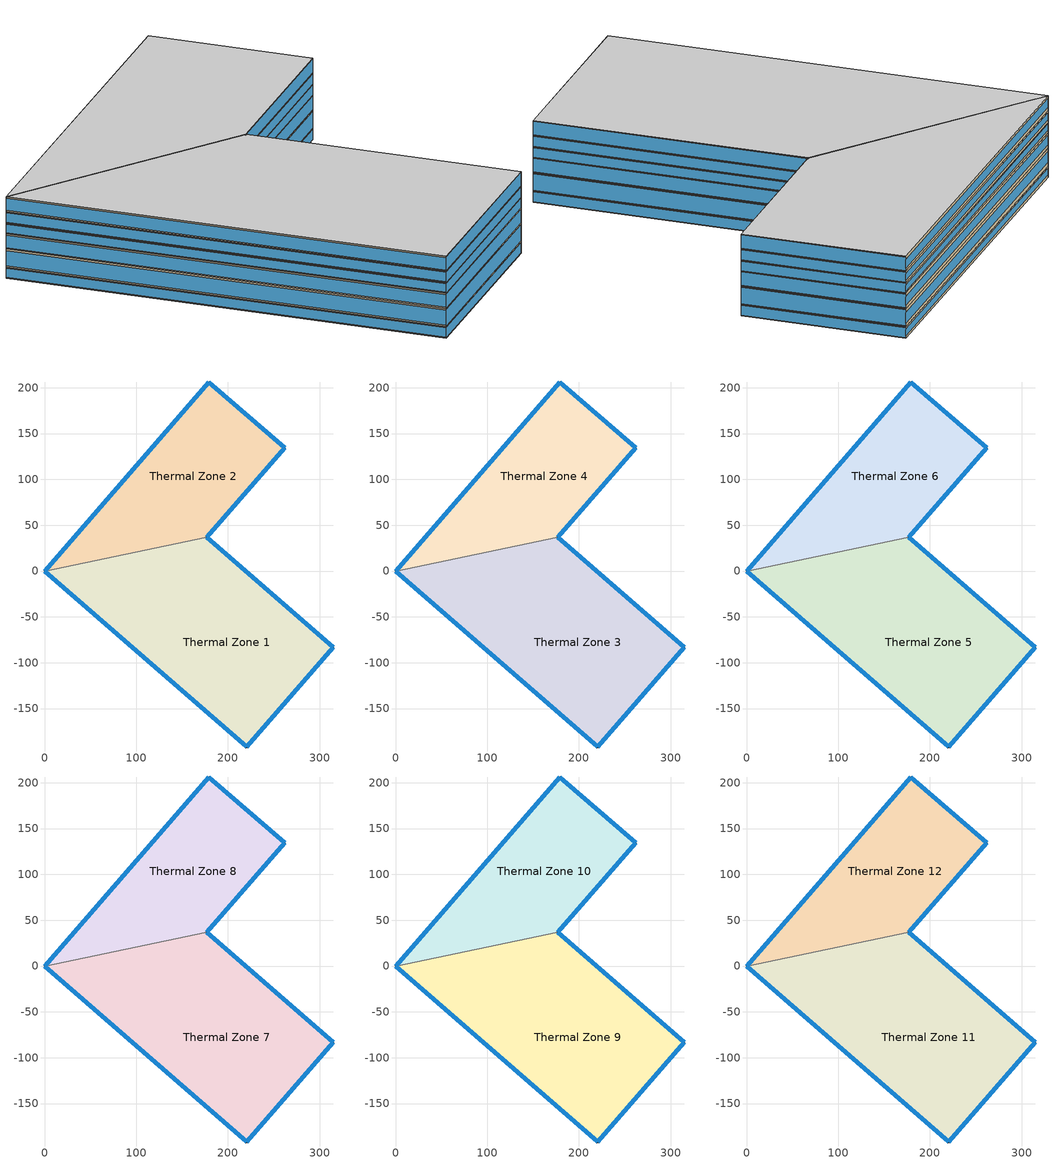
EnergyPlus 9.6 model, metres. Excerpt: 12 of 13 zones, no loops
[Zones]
Thermal Zone 1
 floor ground (ExtSlabCarpet): 0,0 177.04,36.77 315.24,-83.37 220.84,-191.97 z0
 wall outside (Ext Wall): 0,0 220.84,-191.97 315.24,-83.37 177.04,36.77 z0:7.64
 wall to Thermal Zone 2 (Interior Wall): 177.04,36.77 0,0 z0:7.64
 window (Ext Window): 220.84,-191.96 315.24,-83.37 z0.53:7.11; 315.23,-83.36 177.05,36.76 z0.42:7.22; 0.01,-0.01 220.83,-191.96 z0.69:6.95
Thermal Zone 2
 floor ground (ExtSlabCarpet): 261.91,134.4 177.04,36.77 0,0 179.27,206.23 z0
 wall outside (Ext Wall): 177.04,36.77 261.91,134.4 179.27,206.23 0,0 z0:7.64
 window (Ext Window): 177.05,36.78 261.9,134.39 z0.53:7.11; 261.9,134.41 179.28,206.23 z0.42:7.22; 179.27,206.22 0.01,0.01 z1.64:6
Thermal Zone 3
 floor to Thermal Zone 1 (Interior Floor): 0,0 177.04,36.77 315.24,-83.37 220.84,-191.97 z7.64
 wall outside (Ext Wall): 0,0 220.84,-191.97 315.24,-83.37 177.04,36.77 z7.64:20.16
 wall to Thermal Zone 4 (Interior Wall): 177.04,36.77 0,0 z7.64:20.16
 window (Ext Window): 220.84,-191.96 315.24,-83.37 z8.52:19.28; 315.23,-83.36 177.05,36.76 z8.33:19.47; 0.01,-0.01 220.83,-191.96 z8.77:19.03
Thermal Zone 4
 floor to Thermal Zone 2 (Interior Floor): 0,0 179.27,206.23 261.91,134.4 177.04,36.77 z7.64
 wall outside (Ext Wall): 177.04,36.77 261.91,134.4 179.27,206.23 0,0 z7.64:20.16
 window (Ext Window): 177.05,36.78 261.9,134.39 z8.52:19.28; 261.9,134.41 179.28,206.23 z8.33:19.47; 179.27,206.22 0.01,0.01 z10.33:17.47
Thermal Zone 5
 floor to Thermal Zone 3 (Interior Floor): 0,0 177.04,36.77 315.24,-83.37 220.84,-191.97 z20.16
 wall outside (Ext Wall): 0,0 220.84,-191.97 315.24,-83.37 177.04,36.77 z20.16:30.54
 wall to Thermal Zone 6 (Interior Wall): 177.04,36.77 0,0 z20.16:30.54
 window (Ext Window): 220.84,-191.96 315.24,-83.37 z20.89:29.81; 315.23,-83.36 177.05,36.76 z20.73:29.97; 0.01,-0.01 220.83,-191.96 z21.09:29.61
Thermal Zone 6
 floor to Thermal Zone 4 (Interior Floor): 0,0 179.27,206.23 261.91,134.4 177.04,36.77 z20.16
 wall outside (Ext Wall): 177.04,36.77 261.91,134.4 179.27,206.23 0,0 z20.16:30.54
 window (Ext Window): 177.05,36.78 261.9,134.39 z20.89:29.81; 261.9,134.41 179.28,206.23 z20.73:29.97; 179.27,206.22 0.01,0.01 z22.39:28.31
Thermal Zone 7
 floor to Thermal Zone 5 (Interior Floor): 0,0 177.04,36.77 315.24,-83.37 220.84,-191.97 z30.54
 wall outside (Ext Wall): 0,0 220.84,-191.97 315.24,-83.37 177.04,36.77 z30.54:37.73
 wall to Thermal Zone 8 (Interior Wall): 177.04,36.77 0,0 z30.54:37.73
 window (Ext Window): 220.84,-191.96 315.24,-83.37 z31.04:37.23; 315.23,-83.36 177.05,36.76 z30.94:37.33; 0.01,-0.01 220.83,-191.96 z31.19:37.08
Thermal Zone 8
 floor to Thermal Zone 6 (Interior Floor): 0,0 179.27,206.23 261.91,134.4 177.04,36.77 z30.54
 wall outside (Ext Wall): 177.04,36.77 261.91,134.4 179.27,206.23 0,0 z30.54:37.73
 window (Ext Window): 177.05,36.78 261.9,134.39 z31.04:37.23; 261.9,134.41 179.28,206.23 z30.94:37.33; 179.27,206.22 0.01,0.01 z32.09:36.18
Thermal Zone 9
 floor to Thermal Zone 7 (Interior Floor): 0,0 177.04,36.77 315.24,-83.37 220.84,-191.97 z37.73
 wall outside (Ext Wall): 0,0 220.84,-191.97 315.24,-83.37 177.04,36.77 z37.73:45.57
 wall to Thermal Zone 10 (Interior Wall): 177.04,36.77 0,0 z37.73:45.57
 window (Ext Window): 220.84,-191.96 315.24,-83.37 z38.28:45.02; 315.23,-83.36 177.05,36.76 z38.16:45.14; 0.01,-0.01 220.83,-191.96 z38.44:44.86
Thermal Zone 10
 floor to Thermal Zone 8 (Interior Floor): 0,0 179.27,206.23 261.91,134.4 177.04,36.77 z37.73
 wall outside (Ext Wall): 177.04,36.77 261.91,134.4 179.27,206.23 0,0 z37.73:45.57
 window (Ext Window): 177.05,36.78 261.9,134.39 z38.28:45.02; 261.9,134.41 179.28,206.23 z38.16:45.14; 179.27,206.22 0.01,0.01 z39.42:43.88
Thermal Zone 11
 floor to Thermal Zone 9 (Interior Floor): 0,0 177.04,36.77 315.24,-83.37 220.84,-191.97 z45.57
 wall outside (Ext Wall): 0,0 220.84,-191.97 315.24,-83.37 177.04,36.77 z45.57:55.85
 wall to Thermal Zone 12 (Interior Wall): 177.04,36.77 0,0 z45.57:55.85
 window (Ext Window): 220.84,-191.96 315.24,-83.37 z46.29:55.13; 315.23,-83.36 177.05,36.76 z46.14:55.28; 0.01,-0.01 220.83,-191.96 z46.5:54.92
 ceiling to Thermal Zone A (Interior Ceiling): 0,0 220.84,-191.97 315.24,-83.37 177.04,36.77 z55.85
Thermal Zone 12
 floor to Thermal Zone 10 (Interior Floor): 0,0 179.27,206.23 261.91,134.4 177.04,36.77 z45.57
 wall outside (Ext Wall): 177.04,36.77 261.91,134.4 179.27,206.23 0,0 z45.57:55.85
 window (Ext Window): 177.05,36.78 261.9,134.39 z46.29:55.13; 261.9,134.41 179.28,206.23 z46.14:55.28; 179.27,206.22 0.01,0.01 z47.78:53.64
 ceiling to Thermal Zone A (Interior Ceiling): 0,0 177.04,36.77 261.91,134.4 179.27,206.23 z55.85
[Building]
Building 1: North Axis {deg}=-0
[Site:Location]
Washington Dc Dulles IntL Ar: Latitude {deg}=38.98; Longitude {deg}=-77.47; Time Zone {hr}=-5; Elevation {m}=82
[SizingPeriod:DesignDay] Month=7; Day of Month=21; Day Type=SummerDesignDay; Daily Dry-Bulb Temperature Range {deltaC}=14.4; Dry-Bulb Temperature Range Modifier Type=DefaultMultipliers; Barometric Pressure {Pa}=86790; Wind Speed {m/s}=5; Wind Direction {deg}=340; Rain Indicator=No; Snow Indicator=No; Daylight Saving Time Indicator=No; Solar Model Indicator=ASHRAETau; ASHRAE Clear Sky Optical Depth for Beam Irradiance (taub)=0.339; ASHRAE Clear Sky Optical Depth for Diffuse Irradiance (taud)=2.366; Begin Environment Reset Mode=FullResetAtBeginEnvironment
Name | Maximum Dry-Bulb Temperature {C} | Humidity Condition Type | Wetbulb or DewPoint at Maximum Dry-Bulb {C} | Enthalpy at Maximum Dry-Bulb {J/kg}
SALT-LAKE-CITY-IAP Ann Clg .4% Condns DB=>MWB | 36.5 | Wetbulb | 17.1
SALT-LAKE-CITY-IAP Ann Clg .4% Condns DP=>MDB | 22.5 | Dewpoint | 15.6
SALT-LAKE-CITY-IAP Ann Clg .4% Condns Enth=>MDB | 30.8 | Enthalpy |  | 59300
SALT-LAKE-CITY-IAP Ann Clg .4% Condns WB=>MDB | 31.2 | Wetbulb | 19
[Material] Thermal Absorptance=0.9
Name | Roughness | Thickness m | Conductivity W/m-K | Density kg/m3 | Specific Heat J/kg-K | Solar Absorptance | Visible Absorptance
wall concrete | MediumRough | 0.03 | 0.5 | 2243 | 837 | 0.65 | 0.65
Wall Insulation [18] | MediumRough | 0.1693 | 0.049 | 265 | 836.8 | 0.7 | 0.7
F16 Acoustic tile | MediumSmooth | 0.0191 | 0.06 | 368 | 590 | 0.3 | 0.3
M11 100mm lightweight concrete | MediumRough | 0.1016 | 0.53 | 1280 | 840 | 0.5 | 0.5
MAT-CC05 4 HW CONCRETE | Rough | 0.1016 | 1.311 | 2240 | 836.8 | 0.85 | 0.85
G01a 19mm gypsum board | MediumSmooth | 0.019 | 0.16 | 800 | 1090 | 0.4 | 0.4
[Material:AirGap]
Name | Thermal Resistance m2-K/W
F04 Wall air space resistance | 0.15
F05 Ceiling air space resistance | 0.18
[Material:NoMass]
CP02 CARPET PAD: Roughness=Smooth; Thermal Resistance m2-K/W=0.1; Thermal Absorptance=0.9; Solar Absorptance=0.8; Visible Absorptance=0.8
[WindowMaterial:SimpleGlazingSystem]
Window Material Simple Glazing System: U-Factor W/m2-K=1.8; Solar Heat Gain Coefficient=0.3
[Construction]
Ext Wall: wall concrete, Wall Insulation [18]
Ext Window: Window Material Simple Glazing System
ExtSlabCarpet: MAT-CC05 4 HW CONCRETE, CP02 CARPET PAD
Interior Ceiling: M11 100mm lightweight concrete, F05 Ceiling air space resistance, F16 Acoustic tile
Interior Floor: F16 Acoustic tile, F05 Ceiling air space resistance, M11 100mm lightweight concrete
Interior Wall: G01a 19mm gypsum board, F04 Wall air space resistance, G01a 19mm gypsum board
[Zone]
Thermal Zone 1; Thermal Zone 2: 41, 0, 0, 0, , 1, , , , , , Yes
Thermal Zone 3; Thermal Zone 4: 41, 0, 0, 7.64, , 1, , , , , , Yes
Thermal Zone 5; Thermal Zone 6: 41, 0, 0, 20.16, , 1, , , , , , Yes
Thermal Zone 7; Thermal Zone 8: 41, 0, 0, 30.54, , 1, , , , , , Yes
Thermal Zone 9; Thermal Zone 10: 41, 0, 0, 37.73, , 1, , , , , , Yes
Thermal Zone 11; Thermal Zone 12: 41, 0, 0, 45.57, , 1, , , , , , Yes
[AvailabilityManager:NightCycle] Applicability Schedule=Always On Discrete; Fan Schedule=Always On Discrete hvac_library; Control Type=CycleOnAnyZoneFansOnly; Thermostat Tolerance deltaC=1; Cycling Run Time Control Type=FixedRunTime; Cycling Run Time s=3600
Availability Manager Night Cycle 1; Availability Manager Night Cycle 2; Availability Manager Night Cycle 3
[AvailabilityManager:Scheduled] Schedule=Always On Discrete
Air Loop HVAC Outdoor Air System 1 Availability Manager; Air Loop HVAC Outdoor Air System 2 Availability Manager; Air Loop HVAC Outdoor Air System 3 Availability Manager
[Schedule:Constant] Hourly Value=1
Always On Discrete hvac_library; Always On Discrete
